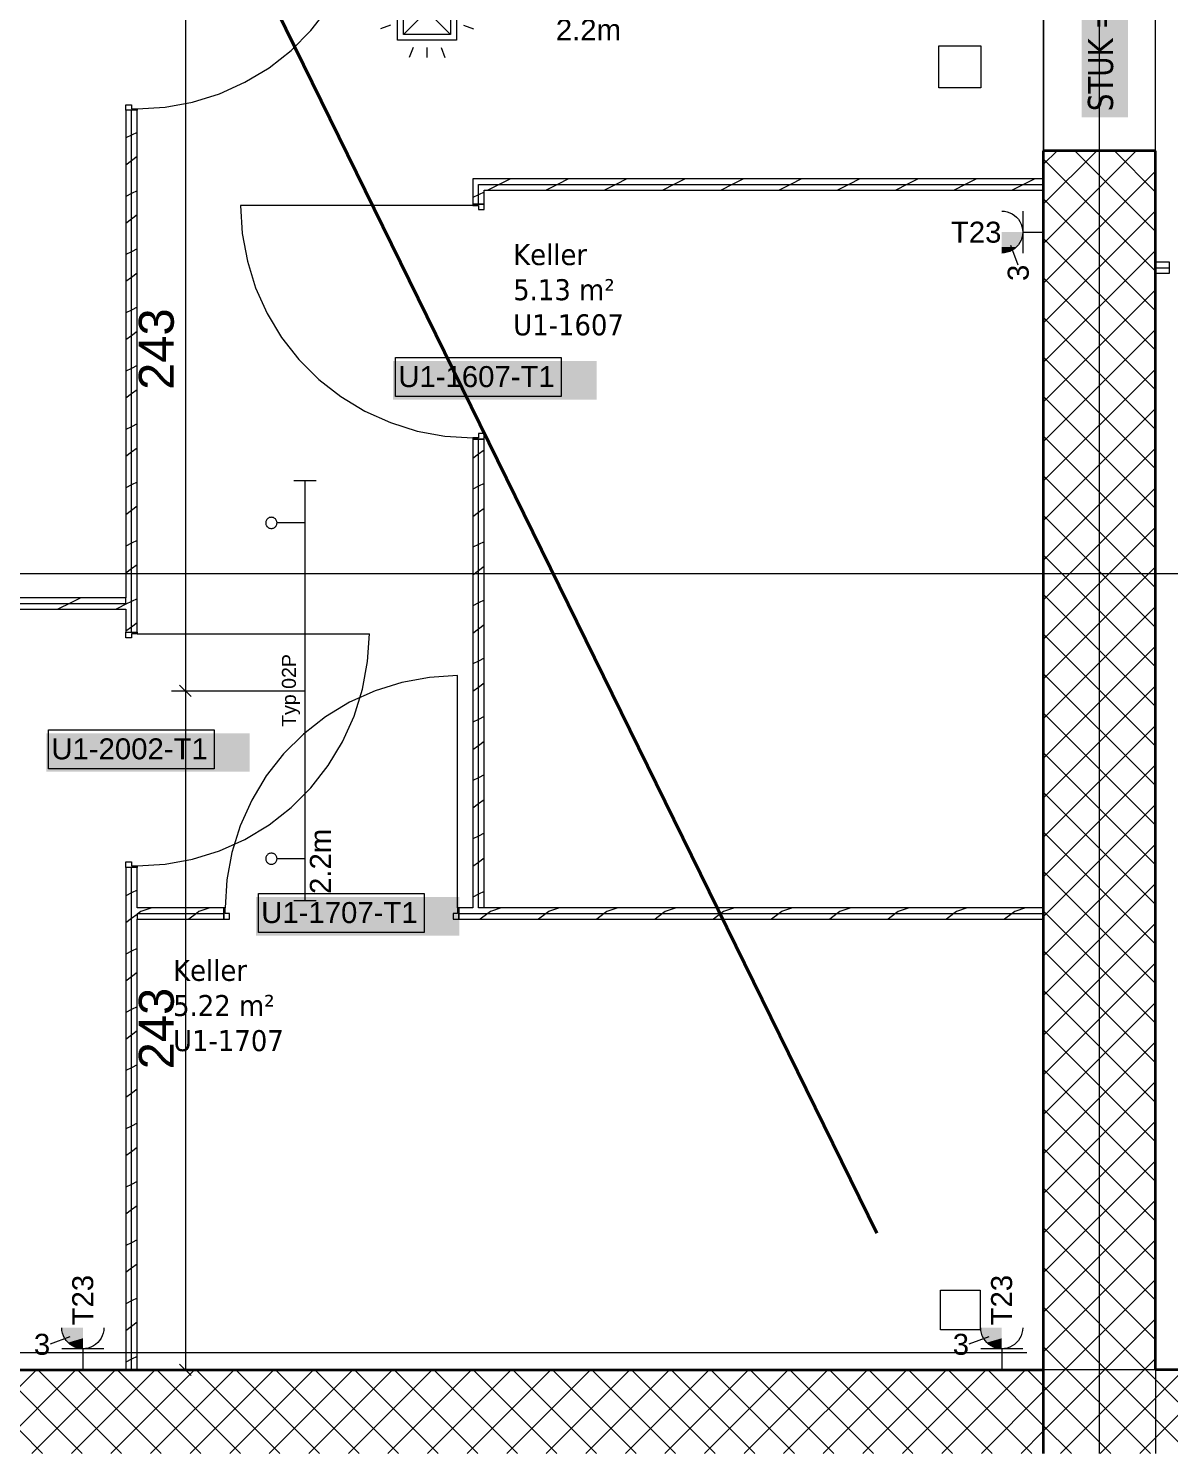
# Model space of a CAD drawing. Extents: x -1132 to 613, y -179 to 712.
# Drawn here: x -466.2 to -384.6, y -113.6 to -11.8 of the extents above; entities that cross this region are included whole.
import ezdxf
from ezdxf.lldxf.tags import DXFTag

# ---------------------------------------------------------------- set-up
doc = ezdxf.new("R2010")
doc.units = 0
doc.layers.get('0').update_dxf_attribs({"lineweight": 13})
for name, color, linetype, lineweight in [('A-AREA-____-IDEN', 7, 'Continuous', 5), ('A-DOOR-____-IDEN', 7, 'Continuous', 5), ('A-DOOR-____-OTLN', 7, 'Continuous', 9), ('A-DOOR-FRAM-MCUT', 7, 'Continuous', 9), ('A-DOOR-OPNG-OTLN', 7, 'Continuous', 9), ('A-FLOR-____-OTLN', 7, 'Continuous', 9), ('A-FLOR-____-OVHD', 7, 'Strichpunkt - Fein', 9), ('A-WALL-____-MCUT', 7, 'Continuous', 35), ('A-WALL-____-PATT', 7, 'Continuous', 35), ('A-WALL-FNSH-MCUT', 7, 'Continuous', 35), ('S-GRID-____-OTLN', 7, 'Continuous', 5)]:
    doc.layers.add(name, color=color, linetype=linetype, lineweight=lineweight)
for name, color, linetype, lineweight, true_color in [('EL01_VVV_Mass', 7, 'Continuous', 13, 0xb2b200), ('EL01_WAN_Kraft', 1, 'Continuous', 13, 0xff0000), ('EL01_WAN_Leuchten', 7, 'Continuous', 13, 0x0080ff), ('EL01_WAN_Leuchtentyp', 7, 'Continuous', 13, 0x0099ff), ('EL01_WAN_Licht', 7, 'Continuous', 13, 0x0080ff), ('X_Geometrie', 3, 'Continuous', 50, 0x00ff00)]:
    doc.layers.add(name, color=color, linetype=linetype, lineweight=lineweight, true_color=true_color)
doc.styles.get("Standard").update_dxf_attribs({"font": 'arial.ttf'})
tags = doc.linetypes.add('_Rasterlinie_', pattern=[0.375, 0.2, -0.05, 0.075, -0.05]).pattern_tags.tags
tags[10:11] = [DXFTag(74, 4), DXFTag(75, 0), DXFTag(340, '0'), DXFTag(46, 1.0), DXFTag(50, 0.0), DXFTag(44, 0.0), DXFTag(45, 0.0)]
tags[8:9] = [DXFTag(74, 4), DXFTag(75, 0), DXFTag(340, '0'), DXFTag(46, 1.0), DXFTag(50, 0.0), DXFTag(44, 0.0), DXFTag(45, 0.0)]
tags[6:7] = [DXFTag(74, 4), DXFTag(75, 0), DXFTag(340, '0'), DXFTag(46, 1.0), DXFTag(50, 0.0), DXFTag(44, 0.0), DXFTag(45, 0.0)]
tags[4:5] = [DXFTag(74, 4), DXFTag(75, 0), DXFTag(340, '0'), DXFTag(46, 1.0), DXFTag(50, 0.0), DXFTag(44, 0.0), DXFTag(45, 0.0)]
tags = doc.linetypes.add('Grundrissdarstellung Sturz', pattern=[0.25, 0.15, -0.05, 0, -0.05]).pattern_tags.tags
tags[10:11] = [DXFTag(74, 4), DXFTag(75, 0), DXFTag(340, '0'), DXFTag(46, 1.0), DXFTag(50, 0.0), DXFTag(44, 0.0), DXFTag(45, 0.0)]
tags[8:9] = [DXFTag(74, 4), DXFTag(75, 0), DXFTag(340, '0'), DXFTag(46, 1.0), DXFTag(50, 0.0), DXFTag(44, 0.0), DXFTag(45, 0.0)]
tags[6:7] = [DXFTag(74, 4), DXFTag(75, 0), DXFTag(340, '0'), DXFTag(46, 1.0), DXFTag(50, 0.0), DXFTag(44, 0.0), DXFTag(45, 0.0)]
tags[4:5] = [DXFTag(74, 4), DXFTag(75, 0), DXFTag(340, '0'), DXFTag(46, 1.0), DXFTag(50, 0.0), DXFTag(44, 0.0), DXFTag(45, 0.0)]
tags = doc.linetypes.add('Strichpunkt - Fein', pattern=[0.2, 0.1, -0.05, 0, -0.05]).pattern_tags.tags
tags[10:11] = [DXFTag(74, 4), DXFTag(75, 0), DXFTag(340, '0'), DXFTag(46, 1.0), DXFTag(50, 0.0), DXFTag(44, 0.0), DXFTag(45, 0.0)]
tags[8:9] = [DXFTag(74, 4), DXFTag(75, 0), DXFTag(340, '0'), DXFTag(46, 1.0), DXFTag(50, 0.0), DXFTag(44, 0.0), DXFTag(45, 0.0)]
tags[6:7] = [DXFTag(74, 4), DXFTag(75, 0), DXFTag(340, '0'), DXFTag(46, 1.0), DXFTag(50, 0.0), DXFTag(44, 0.0), DXFTag(45, 0.0)]
tags[4:5] = [DXFTag(74, 4), DXFTag(75, 0), DXFTag(340, '0'), DXFTag(46, 1.0), DXFTag(50, 0.0), DXFTag(44, 0.0), DXFTag(45, 0.0)]

# ---------------------------------------------------------------- blocks, each defined once
blk = doc.blocks.new('Referenz-A0UNPDE96I', base_point=(-1115.89, -117.37))
at = {"layer": 'A-DOOR-____-IDEN', "color": 0, "linetype": 'Continuous', "ltscale": 0.13}
for p, q in [((-439.94, -35.29), (-428.1, -35.29)), ((-439.94, -38.07), (-439.94, -35.29)), ((-428.1, -35.29), (-428.1, -38.07)), ((-428.1, -38.07), (-439.94, -38.07)), ((-464.74, -61.89), (-452.9, -61.89)), ((-464.74, -64.67), (-464.74, -61.89)), ((-452.9, -61.89), (-452.9, -64.67)), ((-452.9, -64.67), (-464.74, -64.67)), ((-449.74, -73.59), (-437.9, -73.59)), ((-449.74, -76.37), (-449.74, -73.59)), ((-437.9, -73.59), (-437.9, -76.37)), ((-437.9, -76.37), (-449.74, -76.37))]:
    blk.add_line(p, q, dxfattribs=at)
at = {"layer": 'A-DOOR-____-IDEN', "color": 7, "linetype": 'Continuous', "ltscale": 0.13, "true_color": 0xffffff}
for points in [[(-390.9, -18.13), (-387.57, -18.13), (-390.9, 0.21)], [(-387.57, -18.13), (-390.9, 0.21), (-387.57, 0.21)], [(-440.11, -38.29), (-425.57, -38.29), (-440.11, -35.53)], [(-425.57, -38.29), (-440.11, -35.53), (-425.57, -35.53)], [(-464.91, -64.89), (-450.37, -64.89), (-464.91, -62.13)], [(-450.37, -64.89), (-464.91, -62.13), (-450.37, -62.13)], [(-449.91, -76.59), (-435.37, -76.59), (-449.91, -73.83)], [(-435.37, -76.59), (-449.91, -73.83), (-435.37, -73.83)]]:
    blk.add_solid(points, dxfattribs=at)
at = {"layer": 'A-DOOR-____-OTLN', "color": 0, "linetype": 'Grundrissdarstellung Sturz', "ltscale": 0.13}
for p, q in [((-393.61, -20.52), (-393.61, -0.52)), ((-385.61, -20.52), (-385.61, -0.52))]:
    blk.add_line(p, q, dxfattribs=at)
at = {"layer": 'A-DOOR-FRAM-MCUT', "color": 0, "linetype": 'Continuous', "ltscale": 0.13}
for p, q in [((-459.21, -17.22), (-458.81, -17.22)), ((-459.21, -17.62), (-459.21, -17.22)), ((-458.81, -17.22), (-458.81, -17.52)), ((-458.41, -17.62), (-459.21, -17.62)), ((-458.81, -17.52), (-458.41, -17.52)), ((-458.41, -17.52), (-458.41, -17.62)), ((-434.41, -24.32), (-434.41, -24.42)), ((-433.61, -24.32), (-434.41, -24.32)), ((-434.41, -24.42), (-434.01, -24.42)), ((-434.01, -24.42), (-434.01, -24.72)), ((-433.61, -24.72), (-433.61, -24.32)), ((-434.01, -24.72), (-433.61, -24.72)), ((-433.61, -40.72), (-434.01, -40.72)), ((-434.01, -40.72), (-434.01, -41.02)), ((-433.61, -41.12), (-433.61, -40.72)), ((-434.41, -41.02), (-434.41, -41.12)), ((-434.01, -41.02), (-434.41, -41.02)), ((-434.41, -41.12), (-433.61, -41.12)), ((-459.21, -54.92), (-458.41, -54.92)), ((-459.21, -55.32), (-459.21, -54.92)), ((-458.41, -54.92), (-458.41, -55.02)), ((-458.81, -55.32), (-459.21, -55.32)), ((-458.81, -55.02), (-458.81, -55.32)), ((-458.41, -55.02), (-458.81, -55.02)), ((-459.21, -71.32), (-458.81, -71.32)), ((-459.21, -71.72), (-459.21, -71.32)), ((-458.41, -71.72), (-459.21, -71.72)), ((-458.81, -71.32), (-458.81, -71.62)), ((-458.81, -71.62), (-458.41, -71.62)), ((-458.41, -71.62), (-458.41, -71.72)), ((-452.11, -74.62), (-452.21, -74.62)), ((-452.21, -74.62), (-452.21, -75.42)), ((-452.11, -75.02), (-452.11, -74.62)), ((-451.81, -75.02), (-452.11, -75.02)), ((-451.81, -75.42), (-451.81, -75.02)), ((-435.51, -75.02), (-435.81, -75.02)), ((-435.81, -75.02), (-435.81, -75.42)), ((-435.41, -74.62), (-435.51, -74.62)), ((-435.51, -74.62), (-435.51, -75.02)), ((-435.41, -75.42), (-435.41, -74.62)), ((-452.21, -75.42), (-451.81, -75.42)), ((-435.81, -75.42), (-435.41, -75.42))]:
    blk.add_line(p, q, dxfattribs=at)
at = {"layer": 'A-DOOR-OPNG-OTLN', "color": 0, "linetype": 'Continuous', "ltscale": 0.13}
for p, q in [((-445.99, -11.93), (-444.75, -10.35)), ((-447.41, -13.35), (-445.99, -11.93)), ((-448.98, -14.58), (-447.41, -13.35)), ((-450.7, -15.62), (-448.98, -14.58)), ((-452.53, -16.44), (-450.7, -15.62)), ((-456.41, -17.4), (-454.44, -17.04)), ((-454.44, -17.04), (-452.53, -16.44)), ((-458.41, -17.52), (-456.41, -17.4)), ((-434.41, -24.42), (-451.01, -24.42)), ((-451.01, -24.42), (-450.89, -26.42)), ((-450.89, -26.42), (-450.53, -28.39)), ((-450.53, -28.39), (-449.94, -30.31)), ((-449.94, -30.31), (-449.11, -32.14)), ((-449.11, -32.14), (-448.08, -33.85)), ((-448.08, -33.85), (-446.84, -35.43)), ((-446.84, -35.43), (-445.42, -36.85)), ((-445.42, -36.85), (-443.84, -38.08)), ((-443.84, -38.08), (-442.13, -39.12)), ((-442.13, -39.12), (-440.3, -39.94)), ((-440.3, -39.94), (-438.39, -40.54)), ((-438.39, -40.54), (-436.42, -40.9)), ((-436.42, -40.9), (-434.41, -41.02)), ((-458.41, -55.02), (-441.81, -55.02)), ((-441.94, -57.02), (-441.81, -55.02)), ((-442.3, -58.99), (-441.94, -57.02)), ((-435.51, -58.02), (-437.52, -58.14)), ((-435.51, -74.62), (-435.51, -58.02)), ((-442.89, -60.91), (-442.3, -58.99)), ((-439.49, -58.5), (-441.4, -59.1)), ((-437.52, -58.14), (-439.49, -58.5)), ((-443.23, -59.92), (-444.94, -60.96)), ((-441.4, -59.1), (-443.23, -59.92)), ((-444.94, -60.96), (-446.52, -62.2)), ((-443.72, -62.74), (-442.89, -60.91)), ((-446.52, -62.2), (-447.94, -63.61)), ((-444.75, -64.45), (-443.72, -62.74)), ((-447.94, -63.61), (-449.18, -65.19)), ((-445.99, -66.03), (-444.75, -64.45)), ((-449.18, -65.19), (-450.21, -66.91)), ((-447.41, -67.45), (-445.99, -66.03)), ((-450.21, -66.91), (-451.04, -68.74)), ((-448.98, -68.68), (-447.41, -67.45)), ((-451.04, -68.74), (-451.63, -70.65)), ((-450.7, -69.72), (-448.98, -68.68)), ((-452.53, -70.54), (-450.7, -69.72)), ((-456.41, -71.5), (-454.44, -71.14)), ((-454.44, -71.14), (-452.53, -70.54)), ((-451.63, -70.65), (-451.99, -72.62)), ((-458.41, -71.62), (-456.41, -71.5)), ((-451.99, -72.62), (-452.11, -74.62))]:
    blk.add_line(p, q, dxfattribs=at)
at = {"layer": 'A-FLOR-____-OTLN', "color": 0, "linetype": 'Continuous', "ltscale": 0.13}
blk.add_line((-385.61, -20.52), (-385.61, -0.52), dxfattribs=at)
at = {"layer": 'A-FLOR-____-OVHD', "color": 0, "linetype": 'Strichpunkt - Fein', "ltscale": 0.13}
for p, q in [((-394.81, -106.42), (-499.21, -106.42)), ((-231.11, -107.62), (-995.01, -107.62))]:
    blk.add_line(p, q, dxfattribs=at)
at = {"layer": 'A-WALL-____-MCUT', "color": 0, "linetype": 'Continuous', "lineweight": 9, "ltscale": 0.13}
for p, q in [((-458.81, -54.92), (-458.81, -17.62)), ((-434.01, -22.92), (-393.61, -22.92)), ((-434.01, -24.32), (-434.01, -22.92)), ((-385.61, -28.87), (-384.61, -28.87)), ((-434.01, -74.62), (-434.01, -41.12)), ((-499.21, -52.86), (-459.21, -52.86)), ((-459.21, -52.86), (-459.21, -52.46)), ((-458.81, -107.62), (-458.81, -71.72)), ((-458.41, -75.02), (-452.21, -75.02)), ((-458.41, -75.02), (-458.41, -75.42)), ((-435.41, -75.02), (-393.61, -75.02)), ((-433.61, -74.62), (-434.01, -74.62)), ((-385.61, -107.62), (-385.61, -113.6))]:
    blk.add_line(p, q, dxfattribs=at)
at = {"layer": 'A-WALL-____-MCUT', "color": 0, "linetype": 'Continuous', "ltscale": 0.35}
for p, q in [((-385.61, -20.52), (-393.61, -20.52)), ((-393.61, -113.6), (-393.61, -20.52)), ((-385.61, -107.62), (-385.61, -20.52)), ((-505.21, -107.62), (-393.61, -107.62)), ((-289.46, -107.62), (-385.61, -107.62))]:
    blk.add_line(p, q, dxfattribs=at)
at = {"layer": 'A-WALL-____-PATT', "color": 0, "linetype": 'Continuous', "lineweight": 9, "ltscale": 0.13}
for p, q in [((-458.41, -19.2), (-458.81, -19.4)), ((-458.81, -19.4), (-459.21, -19.6)), ((-458.81, -21.23), (-459.21, -21.53)), ((-458.41, -20.93), (-458.81, -21.23)), ((-393.61, -21.48), (-392.65, -20.52)), ((-393.61, -24.31), (-389.82, -20.52)), ((-393.61, -27.14), (-387, -20.52)), ((-385.61, -29.11), (-393.61, -21.11)), ((-385.61, -26.28), (-391.38, -20.52)), ((-385.61, -23.46), (-388.55, -20.52)), ((-385.61, -20.63), (-385.72, -20.52)), ((-393.61, -29.97), (-385.61, -21.97)), ((-458.41, -23.37), (-458.81, -23.57)), ((-432.53, -22.92), (-433.33, -23.32)), ((-431.73, -22.52), (-432.53, -22.92)), ((-428.37, -22.92), (-429.17, -23.32)), ((-427.57, -22.52), (-428.37, -22.92)), ((-424.2, -22.92), (-425, -23.32)), ((-423.4, -22.52), (-424.2, -22.92)), ((-420.04, -22.92), (-420.84, -23.32)), ((-419.24, -22.52), (-420.04, -22.92)), ((-415.87, -22.92), (-416.67, -23.32)), ((-415.07, -22.52), (-415.87, -22.92)), ((-411.71, -22.92), (-412.51, -23.32)), ((-410.91, -22.52), (-411.71, -22.92)), ((-407.54, -22.92), (-408.34, -23.32)), ((-406.74, -22.52), (-407.54, -22.92)), ((-403.38, -22.92), (-404.18, -23.32)), ((-402.58, -22.52), (-403.38, -22.92)), ((-399.21, -22.92), (-400.01, -23.32)), ((-398.41, -22.52), (-399.21, -22.92)), ((-395.05, -22.92), (-395.85, -23.32)), ((-394.25, -22.52), (-395.05, -22.92)), ((-458.81, -23.57), (-459.21, -23.77)), ((-434.01, -23.66), (-434.41, -23.86)), ((-433.61, -23.46), (-434.01, -23.66)), ((-385.61, -31.94), (-393.61, -23.94)), ((-458.81, -25.4), (-459.21, -25.7)), ((-458.41, -25.1), (-458.81, -25.4)), ((-393.61, -32.8), (-385.61, -24.8)), ((-385.61, -34.77), (-393.61, -26.77)), ((-458.81, -27.73), (-459.21, -27.93)), ((-458.41, -27.53), (-458.81, -27.73)), ((-393.61, -35.63), (-385.61, -27.63)), ((-385.56, -28.47), (-385.61, -28.49)), ((-458.41, -29.26), (-458.81, -29.56)), ((-458.81, -29.56), (-459.21, -29.86)), ((-385.61, -37.6), (-393.61, -29.6)), ((-393.61, -38.45), (-385.61, -30.45)), ((-458.81, -31.9), (-459.21, -32.1)), ((-458.41, -31.7), (-458.81, -31.9)), ((-385.61, -40.43), (-393.61, -32.43)), ((-458.41, -33.43), (-458.81, -33.73)), ((-393.61, -41.28), (-385.61, -33.28)), ((-458.81, -33.73), (-459.21, -34.03)), ((-385.61, -43.25), (-393.61, -35.25)), ((-458.81, -36.06), (-459.21, -36.26)), ((-458.41, -35.86), (-458.81, -36.06)), ((-393.61, -44.11), (-385.61, -36.11)), ((-458.41, -37.59), (-458.81, -37.89)), ((-458.81, -37.89), (-459.21, -38.19)), ((-385.61, -46.08), (-393.61, -38.08)), ((-393.61, -46.94), (-385.61, -38.94)), ((-458.81, -40.23), (-459.21, -40.43)), ((-458.41, -40.03), (-458.81, -40.23)), ((-385.61, -48.91), (-393.61, -40.91)), ((-458.81, -42.06), (-459.21, -42.36)), ((-458.41, -41.76), (-458.81, -42.06)), ((-434.01, -42.2), (-434.41, -42.5)), ((-433.61, -41.9), (-434.01, -42.2)), ((-393.61, -49.77), (-385.61, -41.77)), ((-385.61, -51.74), (-393.61, -43.74)), ((-458.81, -44.39), (-459.21, -44.59)), ((-458.41, -44.19), (-458.81, -44.39)), ((-434.01, -44.49), (-434.41, -44.69)), ((-433.61, -44.29), (-434.01, -44.49)), ((-393.61, -52.6), (-385.61, -44.6)), ((-458.81, -46.22), (-459.21, -46.52)), ((-458.41, -45.92), (-458.81, -46.22)), ((-434.01, -46.37), (-434.41, -46.67)), ((-433.61, -46.07), (-434.01, -46.37)), ((-385.61, -54.57), (-393.61, -46.57)), ((-393.61, -55.42), (-385.61, -47.42)), ((-458.81, -48.56), (-459.21, -48.76)), ((-458.41, -48.36), (-458.81, -48.56)), ((-434.01, -48.65), (-434.41, -48.85)), ((-433.61, -48.45), (-434.01, -48.65)), ((-385.61, -57.4), (-393.61, -49.4)), ((-458.81, -50.39), (-459.21, -50.69)), ((-458.41, -50.09), (-458.81, -50.39)), ((-434.01, -50.53), (-434.41, -50.83)), ((-433.61, -50.23), (-434.01, -50.53)), ((-393.61, -58.25), (-385.61, -50.25)), ((-463.24, -52.86), (-463.98, -53.22)), ((-462.44, -52.46), (-463.24, -52.86)), ((-459.21, -52.92), (-459.82, -53.22)), ((-458.81, -52.72), (-459.21, -52.92)), ((-458.41, -52.52), (-458.81, -52.72)), ((-434.01, -52.82), (-434.41, -53.02)), ((-433.61, -52.62), (-434.01, -52.82)), ((-385.61, -60.23), (-393.61, -52.23)), ((-463.99, -53.23), (-464.07, -53.26)), ((-459.82, -53.23), (-459.91, -53.26)), ((-393.61, -61.08), (-385.61, -53.08)), ((-458.81, -54.55), (-459.21, -54.85)), ((-458.41, -54.25), (-458.81, -54.55)), ((-434.01, -54.7), (-434.41, -55)), ((-433.61, -54.4), (-434.01, -54.7)), ((-385.61, -63.05), (-393.61, -55.05)), ((-393.61, -63.91), (-385.61, -55.91)), ((-434.01, -56.98), (-434.41, -57.18)), ((-433.61, -56.78), (-434.01, -56.98)), ((-385.61, -65.88), (-393.61, -57.88)), ((-434.01, -58.86), (-434.41, -59.16)), ((-433.61, -58.56), (-434.01, -58.86)), ((-393.61, -66.74), (-385.61, -58.74)), ((-433.61, -60.95), (-434.01, -61.15)), ((-385.61, -68.71), (-393.61, -60.71)), ((-434.01, -61.15), (-434.41, -61.35)), ((-393.61, -69.57), (-385.61, -61.57)), ((-434.01, -63.03), (-434.41, -63.33)), ((-433.61, -62.73), (-434.01, -63.03)), ((-385.61, -71.54), (-393.61, -63.54)), ((-433.61, -65.11), (-434.01, -65.31)), ((-393.61, -72.4), (-385.61, -64.4)), ((-434.01, -65.31), (-434.41, -65.51)), ((-434.01, -67.19), (-434.41, -67.49)), ((-433.61, -66.89), (-434.01, -67.19)), ((-385.61, -74.37), (-393.61, -66.37)), ((-393.61, -75.22), (-385.61, -67.22)), ((-385.61, -77.2), (-393.61, -69.2)), ((-434.01, -69.48), (-434.41, -69.68)), ((-433.61, -69.28), (-434.01, -69.48)), ((-393.61, -78.05), (-385.61, -70.05)), ((-433.61, -71.06), (-434.01, -71.36)), ((-434.01, -71.36), (-434.41, -71.66)), ((-385.61, -80.02), (-393.61, -72.02)), ((-393.61, -80.88), (-385.61, -72.88)), ((-458.81, -73.55), (-459.21, -73.75)), ((-458.41, -73.35), (-458.81, -73.55)), ((-434.01, -73.64), (-434.41, -73.84)), ((-433.61, -73.44), (-434.01, -73.64)), ((-458.41, -75.08), (-458.81, -75.38)), ((-458.34, -75.02), (-458.41, -75.08)), ((-458.15, -74.88), (-458.34, -75.02)), ((-457.37, -74.62), (-458.15, -74.88)), ((-454.17, -75.02), (-454.71, -75.42)), ((-453.99, -74.88), (-454.17, -75.02)), ((-453.21, -74.62), (-453.99, -74.88)), ((-433.35, -75.02), (-433.88, -75.42)), ((-433.16, -74.88), (-433.35, -75.02)), ((-432.38, -74.62), (-433.16, -74.88)), ((-429.18, -75.02), (-429.72, -75.42)), ((-428.99, -74.88), (-429.18, -75.02)), ((-428.22, -74.62), (-429, -74.88)), ((-425.02, -75.02), (-425.55, -75.42)), ((-424.83, -74.88), (-425.02, -75.02)), ((-424.05, -74.62), (-424.83, -74.88)), ((-420.85, -75.02), (-421.39, -75.42)), ((-420.66, -74.88), (-420.85, -75.02)), ((-419.89, -74.62), (-420.67, -74.88)), ((-416.69, -75.02), (-417.22, -75.42)), ((-416.5, -74.88), (-416.69, -75.02)), ((-415.72, -74.62), (-416.5, -74.88)), ((-412.52, -75.02), (-413.06, -75.42)), ((-412.33, -74.88), (-412.52, -75.02)), ((-411.56, -74.62), (-412.34, -74.88)), ((-408.36, -75.02), (-408.89, -75.42)), ((-408.17, -74.88), (-408.36, -75.02)), ((-407.39, -74.62), (-408.17, -74.88)), ((-404.19, -75.02), (-404.73, -75.42)), ((-404, -74.88), (-404.19, -75.02)), ((-403.23, -74.62), (-404.01, -74.88)), ((-400.03, -75.02), (-400.56, -75.42)), ((-399.84, -74.88), (-400.03, -75.02)), ((-399.07, -74.62), (-399.84, -74.88)), ((-395.86, -75.02), (-396.4, -75.42)), ((-395.67, -74.88), (-395.86, -75.02)), ((-394.9, -74.62), (-395.68, -74.88)), ((-385.61, -82.85), (-393.61, -74.85)), ((-458.81, -75.38), (-459.21, -75.68)), ((-393.61, -83.71), (-385.61, -75.71)), ((-458.81, -77.71), (-459.21, -77.91)), ((-458.41, -77.51), (-458.81, -77.71)), ((-385.61, -85.68), (-393.61, -77.68)), ((-458.41, -79.24), (-458.81, -79.54)), ((-393.61, -86.54), (-385.61, -78.54)), ((-458.81, -79.54), (-459.21, -79.84)), ((-385.61, -88.51), (-393.61, -80.51)), ((-393.61, -89.37), (-385.61, -81.37)), ((-458.81, -81.88), (-459.21, -82.08)), ((-458.41, -81.68), (-458.81, -81.88)), ((-458.41, -83.41), (-458.81, -83.71)), ((-385.61, -91.34), (-393.61, -83.34)), ((-458.81, -83.71), (-459.21, -84.01)), ((-393.61, -92.19), (-385.61, -84.19)), ((-458.81, -86.04), (-459.21, -86.24)), ((-458.41, -85.84), (-458.81, -86.04)), ((-385.61, -94.17), (-393.61, -86.17)), ((-393.61, -95.02), (-385.61, -87.02)), ((-458.81, -87.87), (-459.21, -88.17)), ((-458.41, -87.57), (-458.81, -87.87)), ((-385.61, -96.99), (-393.61, -88.99)), ((-458.81, -90.21), (-459.21, -90.41)), ((-458.41, -90.01), (-458.81, -90.21)), ((-393.61, -97.85), (-385.61, -89.85)), ((-458.81, -92.04), (-459.21, -92.34)), ((-458.41, -91.74), (-458.81, -92.04)), ((-385.61, -99.82), (-393.61, -91.82)), ((-393.61, -100.68), (-385.61, -92.68)), ((-458.81, -94.37), (-459.21, -94.57)), ((-458.41, -94.17), (-458.81, -94.37)), ((-385.61, -102.65), (-393.61, -94.65)), ((-393.61, -103.51), (-385.61, -95.51)), ((-458.81, -96.2), (-459.21, -96.5)), ((-458.41, -95.9), (-458.81, -96.2)), ((-385.61, -105.48), (-393.61, -97.48)), ((-458.81, -98.54), (-459.21, -98.74)), ((-458.41, -98.34), (-458.81, -98.54)), ((-393.61, -106.34), (-385.61, -98.34)), ((-458.81, -100.37), (-459.21, -100.67)), ((-458.41, -100.07), (-458.81, -100.37)), ((-385.61, -108.31), (-393.61, -100.31)), ((-393.61, -109.16), (-385.61, -101.16)), ((-458.81, -102.7), (-459.21, -102.9)), ((-458.41, -102.5), (-458.81, -102.7)), ((-385.61, -111.14), (-393.61, -103.14)), ((-458.81, -104.53), (-459.21, -104.83)), ((-458.41, -104.23), (-458.81, -104.53)), ((-393.61, -111.99), (-385.61, -103.99)), ((-458.81, -106.87), (-459.21, -107.07)), ((-458.41, -106.67), (-458.81, -106.87)), ((-385.98, -113.6), (-393.61, -105.97)), ((-392.4, -113.6), (-385.61, -106.82)), ((-471.59, -113.6), (-465.61, -107.62)), ((-465.17, -113.6), (-471.15, -107.62)), ((-468.76, -113.6), (-462.78, -107.62)), ((-462.34, -113.6), (-468.33, -107.62)), ((-465.94, -113.6), (-459.95, -107.62)), ((-459.52, -113.6), (-465.5, -107.62)), ((-463.11, -113.6), (-457.13, -107.62)), ((-456.69, -113.6), (-462.67, -107.62)), ((-460.28, -113.6), (-454.3, -107.62)), ((-453.86, -113.6), (-459.84, -107.62)), ((-457.45, -113.6), (-451.47, -107.62)), ((-451.03, -113.6), (-457.01, -107.62)), ((-454.62, -113.6), (-448.64, -107.62)), ((-448.2, -113.6), (-454.18, -107.62)), ((-451.79, -113.6), (-445.81, -107.62)), ((-445.37, -113.6), (-451.36, -107.62)), ((-448.96, -113.6), (-442.98, -107.62)), ((-442.55, -113.6), (-448.53, -107.62)), ((-446.14, -113.6), (-440.15, -107.62)), ((-439.72, -113.6), (-445.7, -107.62)), ((-443.31, -113.6), (-437.33, -107.62)), ((-436.89, -113.6), (-442.87, -107.62)), ((-440.48, -113.6), (-434.5, -107.62)), ((-434.06, -113.6), (-440.04, -107.62)), ((-437.65, -113.6), (-431.67, -107.62)), ((-431.23, -113.6), (-437.21, -107.62)), ((-434.82, -113.6), (-428.84, -107.62)), ((-428.4, -113.6), (-434.38, -107.62)), ((-431.99, -113.6), (-426.01, -107.62)), ((-425.57, -113.6), (-431.56, -107.62)), ((-429.17, -113.6), (-423.18, -107.62)), ((-422.75, -113.6), (-428.73, -107.62)), ((-426.34, -113.6), (-420.36, -107.62)), ((-419.92, -113.6), (-425.9, -107.62)), ((-423.51, -113.6), (-417.53, -107.62)), ((-417.09, -113.6), (-423.07, -107.62)), ((-420.68, -113.6), (-414.7, -107.62)), ((-414.26, -113.6), (-420.24, -107.62)), ((-417.85, -113.6), (-411.87, -107.62)), ((-411.43, -113.6), (-417.41, -107.62)), ((-415.02, -113.6), (-409.04, -107.62)), ((-408.6, -113.6), (-414.59, -107.62)), ((-412.2, -113.6), (-406.21, -107.62)), ((-405.78, -113.6), (-411.76, -107.62)), ((-409.37, -113.6), (-403.39, -107.62)), ((-402.95, -113.6), (-408.93, -107.62)), ((-406.54, -113.6), (-400.56, -107.62)), ((-400.12, -113.6), (-406.1, -107.62)), ((-403.71, -113.6), (-397.73, -107.62)), ((-397.29, -113.6), (-403.27, -107.62)), ((-400.88, -113.6), (-394.9, -107.62)), ((-394.46, -113.6), (-400.44, -107.62)), ((-393.61, -111.62), (-397.61, -107.62)), ((-393.61, -108.79), (-394.79, -107.62)), ((-385.61, -109.65), (-383.59, -107.62)), ((-385.61, -112.48), (-380.76, -107.62)), ((-388.8, -113.6), (-393.61, -108.79)), ((-380.32, -113.6), (-385.61, -108.31)), ((-398.05, -113.6), (-393.61, -109.16)), ((-389.57, -113.6), (-385.61, -109.65)), ((-395.22, -113.6), (-393.61, -111.99)), ((-391.63, -113.6), (-393.61, -111.62)), ((-383.15, -113.6), (-385.61, -111.14)), ((-386.74, -113.6), (-385.61, -112.48))]:
    blk.add_line(p, q, dxfattribs=at)
at = {"layer": 'A-WALL-FNSH-MCUT', "color": 0, "linetype": 'Continuous', "lineweight": 9, "ltscale": 0.13}
for p, q in [((-459.21, -17.62), (-459.21, -52.46)), ((-458.41, -17.62), (-459.21, -17.62)), ((-458.41, -54.92), (-458.41, -17.62)), ((-393.61, -22.52), (-434.41, -22.52)), ((-434.41, -22.52), (-434.41, -24.32)), ((-433.61, -23.32), (-393.61, -23.32)), ((-433.61, -24.32), (-433.61, -23.32)), ((-434.41, -24.32), (-433.61, -24.32)), ((-384.61, -28.47), (-385.61, -28.47)), ((-384.61, -29.27), (-384.61, -28.47)), ((-385.61, -29.27), (-384.61, -29.27)), ((-434.41, -41.12), (-434.41, -74.62)), ((-433.61, -41.12), (-434.41, -41.12)), ((-433.61, -74.62), (-433.61, -41.12)), ((-459.21, -52.46), (-499.21, -52.46)), ((-499.21, -53.26), (-459.21, -53.26)), ((-459.21, -53.26), (-459.21, -54.92)), ((-459.21, -54.92), (-458.41, -54.92)), ((-459.21, -71.72), (-459.21, -107.62)), ((-458.41, -71.72), (-459.21, -71.72)), ((-458.41, -74.62), (-458.41, -71.72)), ((-452.21, -74.62), (-458.41, -74.62)), ((-452.21, -75.42), (-452.21, -74.62)), ((-434.41, -74.62), (-435.41, -74.62)), ((-435.41, -74.62), (-435.41, -75.42)), ((-393.61, -74.62), (-433.61, -74.62)), ((-458.41, -75.42), (-452.21, -75.42)), ((-458.41, -107.62), (-458.41, -75.42)), ((-435.41, -75.42), (-393.61, -75.42))]:
    blk.add_line(p, q, dxfattribs=at)
at = {"layer": 'S-GRID-____-OTLN', "color": 0, "linetype": '_Rasterlinie_', "ltscale": 0.13}
for p, q in [((-389.61, -113.6), (-389.61, 631.48)), ((-1107.61, -50.72), (103.38, -50.72))]:
    blk.add_line(p, q, dxfattribs=at)
at = {"layer": 'X_Geometrie', "color": 0, "linetype": 'Continuous', "ltscale": 0.5}
blk.add_line((-494.99, 84.38), (-405.53, -97.87), dxfattribs=at)
at = {"layer": 'A-AREA-____-IDEN', "color": 0, "linetype": 'Continuous', "ltscale": 0.13, "char_height": 1.5, "attachment_point": 1}
for s, insert in [('{\\W0.9;\\fVerdana;Keller}', (-431.53, -27.18)), ('{\\W0.9;\\fVerdana;5.13 m²}', (-431.53, -29.69)), ('{\\W0.9;\\fVerdana;U1-1607}', (-431.53, -32.2)), ('{\\W0.9;\\fVerdana;Keller}', (-455.84, -78.33)), ('{\\W0.9;\\fVerdana;5.22 m²}', (-455.84, -80.84)), ('{\\W0.9;\\fVerdana;U1-1707}', (-455.84, -83.35))]:
    blk.add_mtext(s, dxfattribs=dict(at, insert=insert))
at = {"layer": 'A-DOOR-____-IDEN', "color": 0, "linetype": 'Continuous', "ltscale": 0.13, "insert": (-390.45, -17.68), "char_height": 1.8, "attachment_point": 1, "rotation": 90}
blk.add_mtext('{\\W0.8;\\fVerdana;STUK = +2.10}', dxfattribs=at)
at = {"layer": 'A-DOOR-____-IDEN', "color": 0, "linetype": 'Continuous', "ltscale": 0.13, "char_height": 1.5, "attachment_point": 1}
for s, insert in [('{\\fArial;U1-1607-T1}', (-439.74, -35.9)), ('{\\fArial;U1-2002-T1}', (-464.54, -62.5)), ('{\\fArial;U1-1707-T1}', (-449.54, -74.2))]:
    blk.add_mtext(s, dxfattribs=dict(at, insert=insert))
blk = doc.blocks.new('Maß-A0UNPDVF6I', base_point=(-458.29, -108.04))
at = {"color": 0, "lineweight": -2}
for p, q in [((-454.54, -59.52), (-455.37, -58.69)), ((-455.95, -59.1), (-446.41, -59.1)), ((-454.95, -59.1), (-454.95, -107.62)), ((-455.95, -107.62), (-393.61, -107.62)), ((-454.54, -108.04), (-455.37, -107.21))]:
    blk.add_line(p, q, dxfattribs=at)
at = {"color": 0, "lineweight": -2, "insert": (-458.29, -86.15), "char_height": 2.5, "attachment_point": 1, "rotation": 90}
blk.add_mtext('{\\fArial;243}', dxfattribs=at)
blk = doc.blocks.new('LED-Langfeldleuchte 37W-A0UNPE036I', base_point=(-449.21, -74.1))
at = {"color": 0, "lineweight": -2}
for p, q in [((-445.61, -44.1), (-447.21, -44.1)), ((-446.41, -74.1), (-446.41, -44.1)), ((-449.1, -46.82), (-449.13, -46.86)), ((-449.06, -46.78), (-449.1, -46.82)), ((-449.01, -46.76), (-449.06, -46.78)), ((-448.97, -46.73), (-449.01, -46.76)), ((-448.92, -46.72), (-448.97, -46.73)), ((-448.86, -46.71), (-448.92, -46.72)), ((-448.81, -46.7), (-448.86, -46.71)), ((-448.76, -46.71), (-448.81, -46.7)), ((-448.71, -46.72), (-448.76, -46.71)), ((-448.66, -46.73), (-448.71, -46.72)), ((-448.61, -46.76), (-448.66, -46.73)), ((-448.57, -46.78), (-448.61, -46.76)), ((-448.53, -46.82), (-448.57, -46.78)), ((-448.5, -46.86), (-448.53, -46.82)), ((-449.2, -47), (-449.21, -47.05)), ((-449.21, -47.05), (-449.21, -47.1)), ((-449.21, -47.1), (-449.21, -47.15)), ((-449.21, -47.15), (-449.2, -47.21)), ((-449.18, -46.95), (-449.2, -47)), ((-449.2, -47.21), (-449.18, -47.26)), ((-449.16, -46.9), (-449.18, -46.95)), ((-449.18, -47.26), (-449.16, -47.3)), ((-449.13, -46.86), (-449.16, -46.9)), ((-449.16, -47.3), (-449.13, -47.35)), ((-449.13, -47.35), (-449.1, -47.38)), ((-449.1, -47.38), (-449.06, -47.42)), ((-449.06, -47.42), (-449.01, -47.45)), ((-449.01, -47.45), (-448.97, -47.47)), ((-448.97, -47.47), (-448.92, -47.49)), ((-448.92, -47.49), (-448.86, -47.5)), ((-448.86, -47.5), (-448.81, -47.5)), ((-448.81, -47.5), (-448.76, -47.5)), ((-448.76, -47.5), (-448.71, -47.49)), ((-448.71, -47.49), (-448.66, -47.47)), ((-448.66, -47.47), (-448.61, -47.45)), ((-448.61, -47.45), (-448.57, -47.42)), ((-448.57, -47.42), (-448.53, -47.38)), ((-448.53, -47.38), (-448.5, -47.35)), ((-448.47, -46.9), (-448.5, -46.86)), ((-448.5, -47.35), (-448.47, -47.3)), ((-448.44, -46.95), (-448.47, -46.9)), ((-448.47, -47.3), (-448.44, -47.26)), ((-448.43, -47), (-448.44, -46.95)), ((-448.44, -47.26), (-448.43, -47.21)), ((-448.42, -47.05), (-448.43, -47)), ((-448.43, -47.21), (-448.42, -47.15)), ((-448.41, -47.1), (-448.42, -47.05)), ((-448.42, -47.15), (-448.41, -47.1)), ((-446.41, -47.1), (-448.41, -47.1)), ((-449.2, -71), (-449.21, -71.05)), ((-449.21, -71.05), (-449.21, -71.1)), ((-449.21, -71.1), (-449.21, -71.15)), ((-449.21, -71.15), (-449.2, -71.21)), ((-449.18, -70.95), (-449.2, -71)), ((-449.2, -71.21), (-449.18, -71.26)), ((-449.16, -70.9), (-449.18, -70.95)), ((-449.18, -71.26), (-449.16, -71.3)), ((-449.13, -70.86), (-449.16, -70.9)), ((-449.1, -70.82), (-449.13, -70.86)), ((-449.06, -70.78), (-449.1, -70.82)), ((-449.01, -70.76), (-449.06, -70.78)), ((-448.97, -70.73), (-449.01, -70.76)), ((-448.92, -70.72), (-448.97, -70.73)), ((-448.86, -70.71), (-448.92, -70.72)), ((-448.81, -70.7), (-448.86, -70.71)), ((-448.76, -70.71), (-448.81, -70.7)), ((-448.71, -70.72), (-448.76, -70.71)), ((-448.66, -70.73), (-448.71, -70.72)), ((-448.61, -70.76), (-448.66, -70.73)), ((-448.57, -70.78), (-448.61, -70.76)), ((-448.53, -70.82), (-448.57, -70.78)), ((-448.5, -70.86), (-448.53, -70.82)), ((-448.47, -70.9), (-448.5, -70.86)), ((-448.44, -70.95), (-448.47, -70.9)), ((-448.47, -71.3), (-448.44, -71.26)), ((-448.43, -71), (-448.44, -70.95)), ((-448.44, -71.26), (-448.43, -71.21)), ((-448.42, -71.05), (-448.43, -71)), ((-448.43, -71.21), (-448.42, -71.15)), ((-448.41, -71.1), (-448.42, -71.05)), ((-448.42, -71.15), (-448.41, -71.1)), ((-446.41, -71.1), (-448.41, -71.1)), ((-449.16, -71.3), (-449.13, -71.35)), ((-449.13, -71.35), (-449.1, -71.38)), ((-449.1, -71.38), (-449.06, -71.42)), ((-449.06, -71.42), (-449.01, -71.45)), ((-449.01, -71.45), (-448.97, -71.47)), ((-448.97, -71.47), (-448.92, -71.49)), ((-448.92, -71.49), (-448.86, -71.5)), ((-448.86, -71.5), (-448.81, -71.5)), ((-448.81, -71.5), (-448.76, -71.5)), ((-448.76, -71.5), (-448.71, -71.49)), ((-448.71, -71.49), (-448.66, -71.47)), ((-448.66, -71.47), (-448.61, -71.45)), ((-448.61, -71.45), (-448.57, -71.42)), ((-448.57, -71.42), (-448.53, -71.38)), ((-448.53, -71.38), (-448.5, -71.35)), ((-448.5, -71.35), (-448.47, -71.3)), ((-445.61, -74.1), (-447.21, -74.1))]:
    blk.add_line(p, q, dxfattribs=at)
blk = doc.blocks.new('Bemerkung 1-A0UNPE056I', base_point=(-448.06, -61.68))
at = {"color": 0, "lineweight": -2, "insert": (-448.06, -61.68), "char_height": 1, "attachment_point": 1, "rotation": 90}
blk.add_mtext('{\\fArial;Typ 02P}', dxfattribs=at)
blk = doc.blocks.new('Bauteilbeschriftung-A0UNPE076I', base_point=(-446.06, -73.62))
at = {"color": 0, "linetype": 'ByBlock', "lineweight": -2, "ltscale": 0.13, "insert": (-446.06, -73.62), "char_height": 1.5, "attachment_point": 1, "rotation": 90}
blk.add_mtext('{\\fArial;2.2m}', dxfattribs=at)
blk = doc.blocks.new('Bodendose (multi) UP-A0UNPEAL6I', base_point=(-400.99, -104.76))
at = {"color": 0, "lineweight": -2}
for p, q in [((-400.99, -104.76), (-400.99, -101.92)), ((-400.99, -101.92), (-398.15, -101.92)), ((-398.15, -101.92), (-398.15, -104.76)), ((-398.15, -104.76), (-400.99, -104.76))]:
    blk.add_line(p, q, dxfattribs=at)
blk = doc.blocks.new('Steckdose T23_ AP_ 3-fach-A0UNPEB76I', base_point=(-400.24, -29.82))
at = {"color": 0, "lineweight": -2}
for p, q in [((-396.61, -24.82), (-396.42, -24.83)), ((-396.42, -24.83), (-396.22, -24.87)), ((-396.22, -24.87), (-396.04, -24.94)), ((-396.04, -24.94), (-395.86, -25.02)), ((-395.86, -25.02), (-395.7, -25.13)), ((-395.7, -25.13), (-395.55, -25.26)), ((-395.55, -25.26), (-395.42, -25.41)), ((-395.42, -25.41), (-395.31, -25.57)), ((-395.11, -24.82), (-395.11, -27.82)), ((-395.31, -25.57), (-395.23, -25.75)), ((-395.23, -25.75), (-395.16, -25.93)), ((-395.16, -25.93), (-395.13, -26.13)), ((-395.13, -26.13), (-395.11, -26.32)), ((-395.11, -26.32), (-395.13, -26.52)), ((-395.11, -26.32), (-393.61, -26.32)), ((-395.97, -27.25), (-395.46, -28.66)), ((-395.55, -27.38), (-395.7, -27.51)), ((-395.42, -27.23), (-395.55, -27.38)), ((-395.31, -27.07), (-395.42, -27.23)), ((-395.23, -26.9), (-395.31, -27.07)), ((-395.16, -26.71), (-395.23, -26.9)), ((-395.13, -26.52), (-395.16, -26.71)), ((-396.42, -27.81), (-396.61, -27.82)), ((-396.22, -27.77), (-396.42, -27.81)), ((-396.04, -27.71), (-396.22, -27.77)), ((-395.86, -27.62), (-396.04, -27.71)), ((-395.7, -27.51), (-395.86, -27.62))]:
    blk.add_line(p, q, dxfattribs=at)
for points in [[(-395.16, -26.71), (-396.61, -26.71), (-395.11, -26.32)], [(-396.61, -26.71), (-395.11, -26.32), (-396.61, -26.32)], [(-395.11, -26.32), (-396.61, -26.32), (-396.61, -26.32)], [(-395.31, -27.07), (-396.61, -27.07), (-395.16, -26.71)], [(-396.61, -27.07), (-395.16, -26.71), (-396.61, -26.71)], [(-395.55, -27.38), (-396.61, -27.38), (-395.31, -27.07)], [(-396.61, -27.38), (-395.31, -27.07), (-396.61, -27.07)], [(-395.86, -27.62), (-396.61, -27.62), (-395.55, -27.38)], [(-396.61, -27.62), (-395.55, -27.38), (-396.61, -27.38)], [(-396.22, -27.77), (-396.61, -27.77), (-395.86, -27.62)], [(-396.61, -27.77), (-395.86, -27.62), (-396.61, -27.62)], [(-396.61, -27.82), (-396.22, -27.77), (-396.61, -27.77)]]:
    blk.add_solid(points, dxfattribs=at)
at = {"color": 0, "lineweight": -2, "insert": (-400.24, -25.58), "char_height": 1.5, "attachment_point": 1}
blk.add_mtext('{\\fArial;T23}', dxfattribs=at)
at = {"color": 0, "lineweight": -2, "insert": (-396.18, -29.82), "char_height": 1.5, "attachment_point": 1, "rotation": 90}
blk.add_mtext('{\\fArial;3}', dxfattribs=at)
blk = doc.blocks.new('Maß-A0UNPEIJ6I', base_point=(-458.29, -59.52))
at = {"color": 0, "lineweight": -2}
for p, q in [((-454.54, -10.94), (-455.37, -10.11)), ((-455.95, -10.52), (-437.69, -10.52)), ((-454.95, -10.52), (-454.95, -59.1)), ((-454.54, -59.52), (-455.37, -58.69)), ((-455.95, -59.1), (-446.41, -59.1))]:
    blk.add_line(p, q, dxfattribs=at)
at = {"color": 0, "lineweight": -2, "insert": (-458.29, -37.6), "char_height": 2.5, "attachment_point": 1, "rotation": 90}
blk.add_mtext('{\\fArial;243}', dxfattribs=at)
blk = doc.blocks.new('Maß-A0UNPEJD6I', base_point=(-414.38, -20.52))
at = {"color": 0, "lineweight": -2}
for p, q in [((-414.38, -4.67), (-413.55, -3.84)), ((-413.96, -3.25), (-413.96, -10.52)), ((-394.03, -4.67), (-393.2, -3.84)), ((-393.61, -3.25), (-393.61, -20.52)), ((-393.61, -4.25), (-413.96, -4.25))]:
    blk.add_line(p, q, dxfattribs=at)
at = {"color": 0, "lineweight": -2, "insert": (-406.42, -0.92), "char_height": 2.5, "attachment_point": 1}
blk.add_mtext('{\\fArial;102}', dxfattribs=at)
blk = doc.blocks.new('Bauteilbeschriftung-A0UNPEV16I', base_point=(-428.48, -12.62))
at = {"color": 0, "linetype": 'ByBlock', "lineweight": -2, "ltscale": 0.13, "insert": (-428.48, -11.12), "char_height": 1.5, "attachment_point": 1}
blk.add_mtext('{\\fArial;2.2m}', dxfattribs=at)
blk = doc.blocks.new('Steckdose T23_ AP_ 3-fach-A0UNPF816I', base_point=(-465.79, -107.62))
at = {"color": 0, "lineweight": -2}
for p, q in [((-463.78, -104.82), (-463.79, -104.62)), ((-463.74, -105.01), (-463.78, -104.82)), ((-460.8, -104.82), (-460.84, -105.01)), ((-460.79, -104.62), (-460.8, -104.82)), ((-463.22, -105.27), (-464.63, -105.78)), ((-463.68, -105.2), (-463.74, -105.01)), ((-463.59, -105.37), (-463.68, -105.2)), ((-463.48, -105.53), (-463.59, -105.37)), ((-463.35, -105.68), (-463.48, -105.53)), ((-463.2, -105.81), (-463.35, -105.68)), ((-463.04, -105.92), (-463.2, -105.81)), ((-461.38, -105.81), (-461.54, -105.92)), ((-461.23, -105.68), (-461.38, -105.81)), ((-461.1, -105.53), (-461.23, -105.68)), ((-460.99, -105.37), (-461.1, -105.53)), ((-460.9, -105.2), (-460.99, -105.37)), ((-460.84, -105.01), (-460.9, -105.2)), ((-460.79, -106.12), (-463.79, -106.12)), ((-462.86, -106.01), (-463.04, -105.92)), ((-462.68, -106.07), (-462.86, -106.01)), ((-462.49, -106.11), (-462.68, -106.07)), ((-462.29, -106.12), (-462.49, -106.11)), ((-462.09, -106.11), (-462.29, -106.12)), ((-462.29, -106.12), (-462.29, -107.62)), ((-461.9, -106.07), (-462.09, -106.11)), ((-461.72, -106.01), (-461.9, -106.07)), ((-461.54, -105.92), (-461.72, -106.01))]:
    blk.add_line(p, q, dxfattribs=at)
for points in [[(-463.74, -105.01), (-462.29, -104.62), (-463.79, -104.62)], [(-462.29, -105.01), (-463.74, -105.01), (-462.29, -104.62)], [(-463.59, -105.37), (-462.29, -105.01), (-463.74, -105.01)], [(-462.29, -105.37), (-463.59, -105.37), (-462.29, -105.01)], [(-463.35, -105.68), (-462.29, -105.37), (-463.59, -105.37)], [(-462.29, -105.68), (-463.35, -105.68), (-462.29, -105.37)], [(-463.04, -105.92), (-462.29, -105.68), (-463.35, -105.68)], [(-462.29, -105.92), (-463.04, -105.92), (-462.29, -105.68)], [(-462.68, -106.07), (-462.29, -105.92), (-463.04, -105.92)], [(-462.29, -106.07), (-462.68, -106.07), (-462.29, -105.92)], [(-462.29, -106.12), (-462.29, -106.07), (-462.68, -106.07)]]:
    blk.add_solid(points, dxfattribs=at)
at = {"color": 0, "lineweight": -2, "insert": (-463.05, -104.45), "char_height": 1.5, "attachment_point": 1, "rotation": 90}
blk.add_mtext('{\\fArial;T23}', dxfattribs=at)
at = {"color": 0, "lineweight": -2, "insert": (-465.79, -105.05), "char_height": 1.5, "attachment_point": 1}
blk.add_mtext('{\\fArial;3}', dxfattribs=at)
blk = doc.blocks.new('Steckdose T23_ AP_ 3-fach-A0UNPFIF6I', base_point=(-400.11, -107.62))
at = {"color": 0, "lineweight": -2}
for p, q in [((-398.1, -104.82), (-398.11, -104.62)), ((-398.06, -105.01), (-398.1, -104.82)), ((-395.13, -104.82), (-395.16, -105.01)), ((-395.11, -104.62), (-395.13, -104.82)), ((-397.54, -105.27), (-398.96, -105.78)), ((-398, -105.2), (-398.06, -105.01)), ((-397.91, -105.37), (-398, -105.2)), ((-397.8, -105.53), (-397.91, -105.37)), ((-397.67, -105.68), (-397.8, -105.53)), ((-397.53, -105.81), (-397.67, -105.68)), ((-397.36, -105.92), (-397.53, -105.81)), ((-395.7, -105.81), (-395.86, -105.92)), ((-395.55, -105.68), (-395.7, -105.81)), ((-395.42, -105.53), (-395.55, -105.68)), ((-395.31, -105.37), (-395.42, -105.53)), ((-395.23, -105.2), (-395.31, -105.37)), ((-395.16, -105.01), (-395.23, -105.2)), ((-395.11, -106.12), (-398.11, -106.12)), ((-397.19, -106.01), (-397.36, -105.92)), ((-397, -106.07), (-397.19, -106.01)), ((-396.81, -106.11), (-397, -106.07)), ((-396.61, -106.12), (-396.81, -106.11)), ((-396.42, -106.11), (-396.61, -106.12)), ((-396.61, -106.12), (-396.61, -107.62)), ((-396.22, -106.07), (-396.42, -106.11)), ((-396.04, -106.01), (-396.22, -106.07)), ((-395.86, -105.92), (-396.04, -106.01))]:
    blk.add_line(p, q, dxfattribs=at)
for points in [[(-398.06, -105.01), (-396.61, -104.62), (-398.11, -104.62)], [(-396.61, -104.62), (-398.11, -104.62), (-396.61, -104.62)], [(-396.61, -105.01), (-398.06, -105.01), (-396.61, -104.62)], [(-397.91, -105.37), (-396.61, -105.01), (-398.06, -105.01)], [(-396.61, -105.37), (-397.91, -105.37), (-396.61, -105.01)], [(-397.67, -105.68), (-396.61, -105.37), (-397.91, -105.37)], [(-396.61, -105.68), (-397.67, -105.68), (-396.61, -105.37)], [(-397.36, -105.92), (-396.61, -105.68), (-397.67, -105.68)], [(-396.61, -105.92), (-397.36, -105.92), (-396.61, -105.68)], [(-397, -106.07), (-396.61, -105.92), (-397.36, -105.92)], [(-396.61, -106.07), (-397, -106.07), (-396.61, -105.92)], [(-396.61, -106.12), (-396.61, -106.07), (-397, -106.07)]]:
    blk.add_solid(points, dxfattribs=at)
at = {"color": 0, "lineweight": -2, "insert": (-397.37, -104.45), "char_height": 1.5, "attachment_point": 1, "rotation": 90}
blk.add_mtext('{\\fArial;T23}', dxfattribs=at)
at = {"color": 0, "lineweight": -2, "insert": (-400.11, -105.05), "char_height": 1.5, "attachment_point": 1}
blk.add_mtext('{\\fArial;3}', dxfattribs=at)
blk = doc.blocks.new('Bewegungsmelder UP-A0UNPFJ96I', base_point=(-441.01, -13.84))
at = {"color": 0, "lineweight": -2}
for p, q in [((-438.69, -7.91), (-438.96, -7.2)), ((-437.69, -7.91), (-437.69, -7.2)), ((-436.68, -7.91), (-436.41, -7.2)), ((-439.79, -12.62), (-439.79, -8.42)), ((-439.79, -8.42), (-435.59, -8.42)), ((-439.37, -8.84), (-436.01, -8.84)), ((-439.37, -12.2), (-439.37, -8.84)), ((-439.37, -12.2), (-436.01, -8.84)), ((-436.01, -12.2), (-439.37, -8.84)), ((-436.01, -8.84), (-436.01, -12.2)), ((-435.59, -8.42), (-435.59, -12.62)), ((-440.3, -9.52), (-441.01, -9.25)), ((-435.07, -9.52), (-434.36, -9.25)), ((-440.3, -10.52), (-441.01, -10.52)), ((-435.07, -10.52), (-434.36, -10.52)), ((-440.3, -11.53), (-441.01, -11.8)), ((-436.01, -12.2), (-439.37, -12.2)), ((-435.07, -11.53), (-434.36, -11.8)), ((-435.59, -12.62), (-439.79, -12.62)), ((-438.69, -13.14), (-438.96, -13.84)), ((-437.69, -13.14), (-437.69, -13.84)), ((-436.68, -13.14), (-436.41, -13.84))]:
    blk.add_line(p, q, dxfattribs=at)
blk = doc.blocks.new('Deckendose UP-A0UNPFNR6I', base_point=(-401.11, -16.02))
at = {"color": 0, "lineweight": -2}
for p, q in [((-401.11, -16.02), (-401.11, -13.02)), ((-401.11, -13.02), (-398.11, -13.02)), ((-398.11, -13.02), (-398.11, -16.02)), ((-398.11, -16.02), (-401.11, -16.02))]:
    blk.add_line(p, q, dxfattribs=at)

msp = doc.modelspace()

# ---------------------------------------------------------------- block references
at = {"color": 9, "lineweight": 25, "ltscale": 0.25, "true_color": 0xc0c0c0}
msp.add_blockref('Referenz-A0UNPDE96I', (-1115.89, -117.37), dxfattribs=at)
at = {"layer": 'EL01_VVV_Mass', "linetype": 'Continuous', "ltscale": 0.13}
for name, p in [('Maß-A0UNPEJD6I', (-414.38, -20.52)), ('Maß-A0UNPEIJ6I', (-458.29, -59.52)), ('Maß-A0UNPDVF6I', (-458.29, -108.04))]:
    msp.add_blockref(name, p, dxfattribs=at)
at = {"layer": 'EL01_WAN_Kraft', "color": 1, "linetype": 'Continuous', "ltscale": 0.13, "true_color": 0xff0000}
for name, p in [('Steckdose T23_ AP_ 3-fach-A0UNPEB76I', (-400.24, -29.82)), ('Steckdose T23_ AP_ 3-fach-A0UNPF816I', (-465.79, -107.62)), ('Steckdose T23_ AP_ 3-fach-A0UNPFIF6I', (-400.11, -107.62)), ('Bodendose (multi) UP-A0UNPEAL6I', (-400.99, -104.76))]:
    msp.add_blockref(name, p, dxfattribs=at)
at = {"layer": 'EL01_WAN_Leuchten', "ltscale": 0.13}
for name, p in [('Bauteilbeschriftung-A0UNPEV16I', (-428.48, -12.62)), ('LED-Langfeldleuchte 37W-A0UNPE036I', (-449.21, -74.1)), ('Bauteilbeschriftung-A0UNPE076I', (-446.06, -73.62))]:
    msp.add_blockref(name, p, dxfattribs=at)
at = {"layer": 'EL01_WAN_Leuchtentyp', "ltscale": 0.13}
msp.add_blockref('Bemerkung 1-A0UNPE056I', (-448.06, -61.68), dxfattribs=at)
at = {"layer": 'EL01_WAN_Licht', "linetype": 'Continuous', "ltscale": 0.13}
for name, p in [('Bewegungsmelder UP-A0UNPFJ96I', (-441.01, -13.84)), ('Deckendose UP-A0UNPFNR6I', (-401.11, -16.02))]:
    msp.add_blockref(name, p, dxfattribs=at)

doc.saveas('drawing.dxf')
